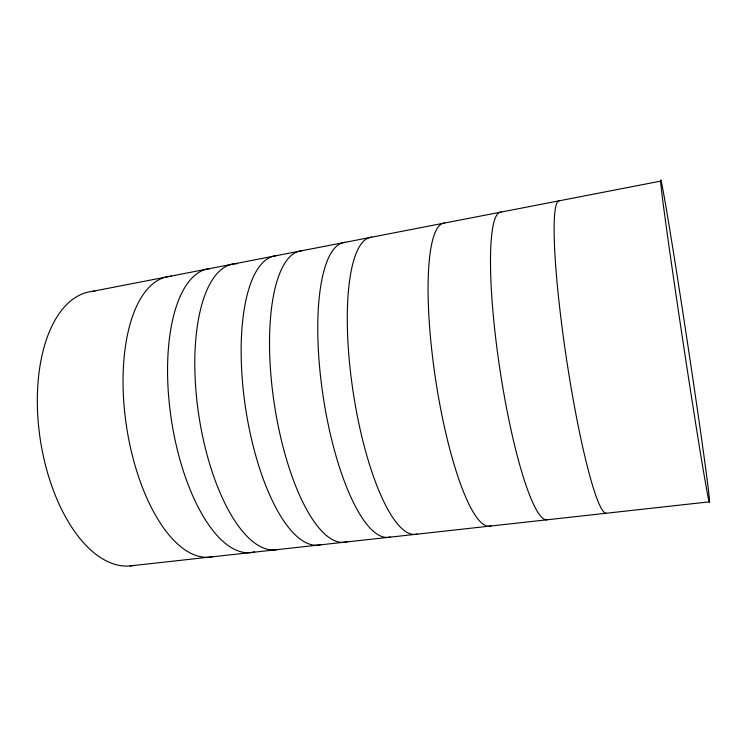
<?xml version="1.0" encoding="UTF-8"?>
<svg xmlns="http://www.w3.org/2000/svg" width="747" height="747" viewBox="0 0 747 747"><rect width="100%" height="100%" fill="white"/><g stroke="black" fill="none" stroke-linecap="round" stroke-linejoin="round"><path stroke-width="1.12" d="M91.732 291.479L660.88 181.082M130.006 565.918L709.547 501.816A162.258 2.129 81.4 0 0 675.101 262.683A162.258 2.129 81.4 0 0 670.909 259.732A162.258 2.129 81.4 0 0 709.547 501.816M213.278 556.506A141.809 63.953 81.4 0 1 126.355 425.351A141.809 63.953 81.4 0 1 171.586 276.231M606.237 513.245A158.037 16.359 81.4 0 1 566.021 355.74A158.037 16.359 81.4 0 1 559.512 200.747M254.494 551.865A143.48 59.564 81.4 0 1 171.651 421.513A143.48 59.564 81.4 0 1 209.748 268.584M546.804 519.819A155.6 24.193 81.4 0 1 499.388 365.927A155.6 24.193 81.4 0 1 501.172 212.064M134.189 565.311A138.587 72.095 81.4 0 1 39.955 437.238A138.587 72.095 81.4 0 1 94.878 291.218M277.249 549.596A144.507 56.819 81.4 0 1 198.132 410.645A144.507 56.819 81.4 0 1 237.565 263.71M321.051 544.582A146.244 52.057 81.4 0 1 245.81 409.589A146.244 52.057 81.4 0 1 276.157 255.707M347.915 541.398A147.308 49.078 81.4 0 1 274.747 406.826A147.308 49.078 81.4 0 1 301.723 250.749M390.214 537.018A149.111 43.914 81.4 0 1 323.218 396.853A149.111 43.914 81.4 0 1 345.17 242.317M417.106 534.049A150.222 40.683 81.4 0 1 353.191 392.296A150.222 40.683 81.4 0 1 371.745 237.163M491.209 525.757A153.247 31.551 81.4 0 1 435.8 380.765A153.247 31.551 81.4 0 1 444.586 223.036"/></g></svg>
